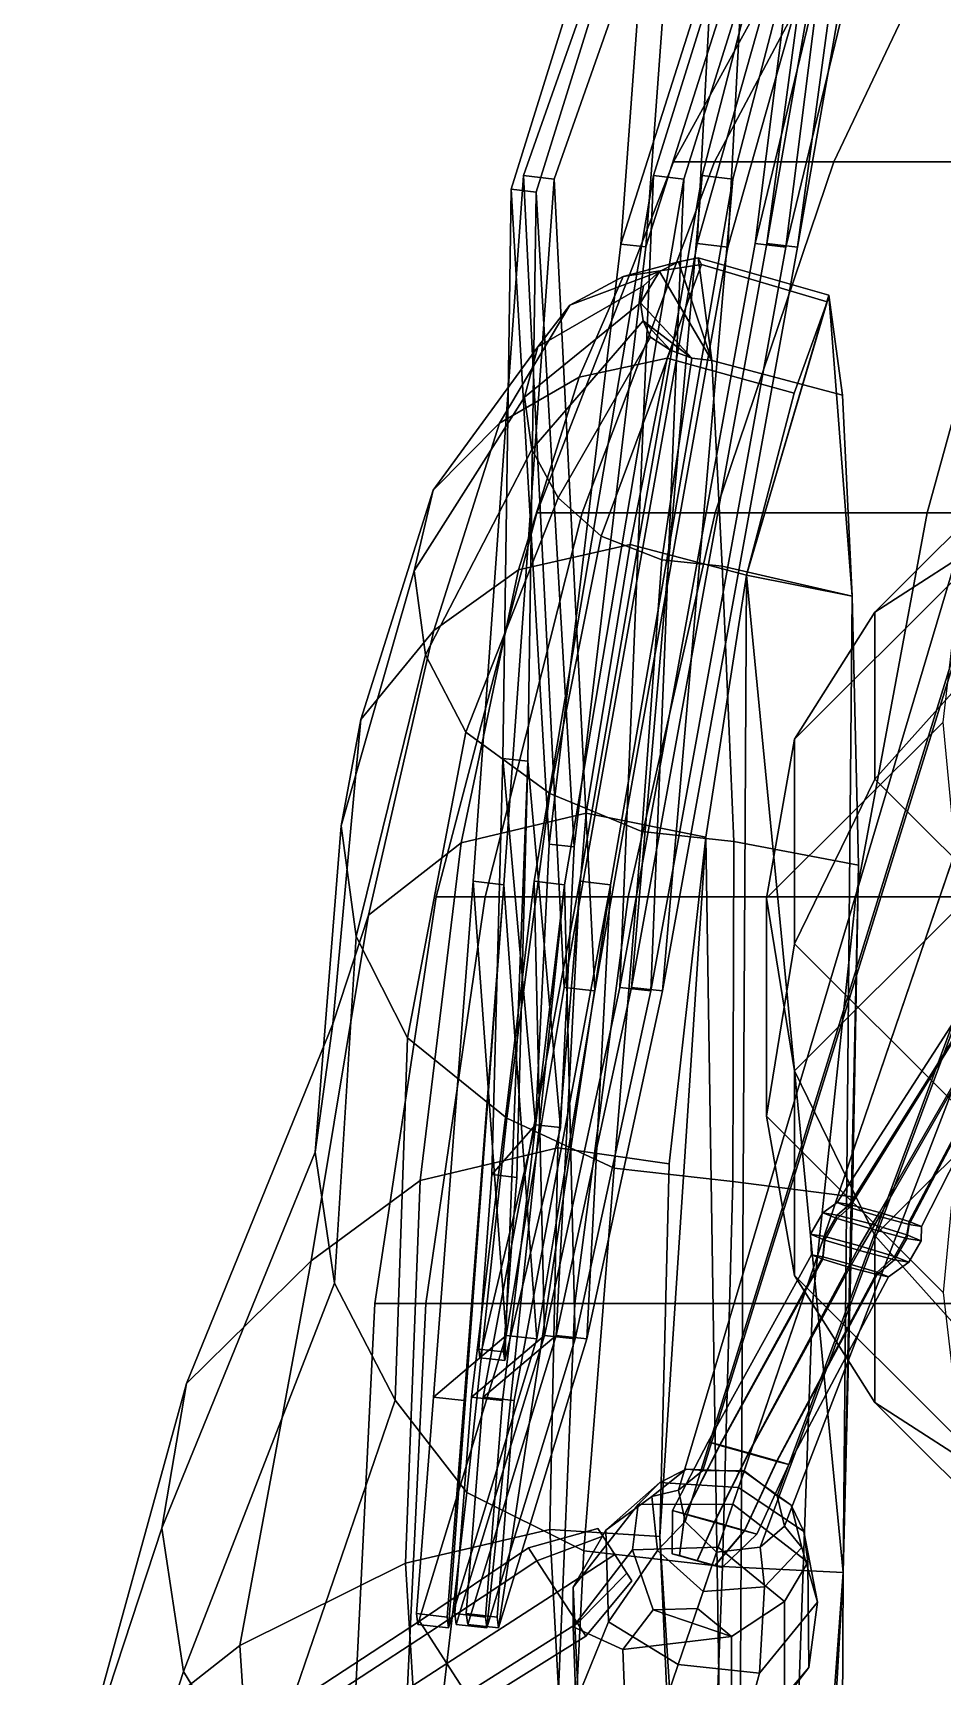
# Model space of a CAD drawing. Header units: metres. Extents: x -1.13 to 1.13, y -1.57 to 2.6.
# Drawn here: x -0.779 to -0.393, y 0.019 to 0.716 of the extents above; entities that cross this region are included whole.
import ezdxf

# ---------------------------------------------------------------- set-up
doc = ezdxf.new("R2010")
doc.units = ezdxf.units.M
for name, color, linetype in [('BODY', 6, 'CONTINUOUS'), ('BWING', 14, 'CONTINUOUS'), ('FEATHER$', 13, 'CONTINUOUS'), ('FEATHER$B', 2, 'CONTINUOUS'), ('FEATHER$C', 4, 'CONTINUOUS'), ('FEATHER$D', 5, 'CONTINUOUS'), ('RLEG', 3, 'CONTINUOUS'), ('TOPLEG', 10, 'CONTINUOUS')]:
    doc.layers.add(name, color=color, linetype=linetype)

msp = doc.modelspace()

# ---------------------------------------------------------------- linework, layer by layer
at = {"layer": 'BODY', "color": 6}
for points in [[(-0.420332, 0.792347, -0.218825), (-0.489767, 0.661492, -0.222557), (-0.507045, 0.661493, -0.080028), (-0.435161, 0.792348, -0.101984)], [(-0.435161, 0.792348, -0.101984), (-0.507045, 0.661493, -0.080028), (-0.489767, 0.661492, 0.049679), (-0.420332, 0.792347, 0.008425)], [(-0.376855, 0.792345, -0.333058), (-0.43911, 0.661489, -0.360287), (-0.489767, 0.661492, -0.222557), (-0.420332, 0.792347, -0.218825)], [(-0.420332, 0.792347, 0.008425), (-0.489767, 0.661492, 0.049679), (-0.43911, 0.661489, 0.148011), (-0.376855, 0.792345, 0.09321)], [(-0.307693, 0.792341, -0.431736), (-0.358525, 0.661485, -0.477136), (-0.43911, 0.661489, -0.360287), (-0.376855, 0.792345, -0.333058)], [(-0.376855, 0.792345, 0.09321), (-0.43911, 0.661489, 0.148011), (-0.358525, 0.661485, 0.211638), (-0.307693, 0.792341, 0.156499)], [(-0.489767, 0.661492, -0.222557), (-0.545843, 0.512592, -0.22444), (-0.565099, 0.512593, -0.063771), (-0.507045, 0.661493, -0.080028)], [(-0.507045, 0.661493, -0.080028), (-0.565099, 0.512593, -0.063771), (-0.545843, 0.512592, 0.086474), (-0.489767, 0.661492, 0.049679)], [(-0.43911, 0.661489, -0.360287), (-0.489386, 0.512589, -0.377169), (-0.545843, 0.512592, -0.22444), (-0.489767, 0.661492, -0.222557)], [(-0.489767, 0.661492, 0.049679), (-0.545843, 0.512592, 0.086474), (-0.489386, 0.512589, 0.201771), (-0.43911, 0.661489, 0.148011)], [(-0.358525, 0.661485, -0.477136), (-0.399578, 0.512584, -0.509643), (-0.489386, 0.512589, -0.377169), (-0.43911, 0.661489, -0.360287)], [(-0.43911, 0.661489, 0.148011), (-0.489386, 0.512589, 0.201771), (-0.399578, 0.512584, 0.276733), (-0.358525, 0.661485, 0.211638)], [(-0.253506, 0.661479, -0.565385), (-0.282537, 0.512578, -0.610189), (-0.399578, 0.512584, -0.509643), (-0.358525, 0.661485, -0.477136)], [(-0.358525, 0.661485, 0.211638), (-0.399578, 0.512584, 0.276733), (-0.282537, 0.512578, 0.320898), (-0.253506, 0.661479, 0.259448)], [(-0.545843, 0.512592, -0.22444), (-0.587029, 0.349711, -0.223918), (-0.607738, 0.349712, -0.048946), (-0.565099, 0.512593, -0.063771)], [(-0.565099, 0.512593, -0.063771), (-0.607738, 0.349712, -0.048946), (-0.587029, 0.349711, 0.119324), (-0.545843, 0.512592, 0.086474)], [(-0.489386, 0.512589, -0.377169), (-0.526315, 0.349708, -0.387345), (-0.587029, 0.349711, -0.223918), (-0.545843, 0.512592, -0.22444)], [(-0.545843, 0.512592, 0.086474), (-0.587029, 0.349711, 0.119324), (-0.526315, 0.349708, 0.24842), (-0.489386, 0.512589, 0.201771)], [(-0.399578, 0.512584, -0.509643), (-0.429731, 0.349703, -0.531263), (-0.526315, 0.349708, -0.387345), (-0.489386, 0.512589, -0.377169)], [(-0.489386, 0.512589, 0.201771), (-0.526315, 0.349708, 0.24842), (-0.429731, 0.349703, 0.342287), (-0.399578, 0.512584, 0.276733)], [(-0.282537, 0.512578, -0.610189), (-0.303861, 0.349696, -0.642054), (-0.429731, 0.349703, -0.531263), (-0.399578, 0.512584, -0.509643)], [(-0.399578, 0.512584, 0.276733), (-0.429731, 0.349703, 0.342287), (-0.303861, 0.349696, 0.414282), (-0.282537, 0.512578, 0.320898)], [(-0.587029, 0.349711, -0.223918), (-0.612203, 0.177289, -0.218519), (-0.6338, 0.17729, -0.031947), (-0.607738, 0.349712, -0.048946)], [(-0.607738, 0.349712, -0.048946), (-0.6338, 0.17729, -0.031947), (-0.612203, 0.177289, 0.153627), (-0.587029, 0.349711, 0.119324)], [(-0.526315, 0.349708, -0.387345), (-0.548886, 0.177286, -0.392461), (-0.612203, 0.177289, -0.218519), (-0.587029, 0.349711, -0.223918)], [(-0.587029, 0.349711, 0.119324), (-0.612203, 0.177289, 0.153627), (-0.548886, 0.177286, 0.304957), (-0.526315, 0.349708, 0.24842)], [(-0.429731, 0.349703, -0.531263), (-0.448162, 0.177281, -0.543534), (-0.548886, 0.177286, -0.392461), (-0.526315, 0.349708, -0.387345)], [(-0.526315, 0.349708, 0.24842), (-0.548886, 0.177286, 0.304957), (-0.448162, 0.177281, 0.420011), (-0.429731, 0.349703, 0.342287)], [(-0.303861, 0.349696, -0.642054), (-0.316896, 0.177274, -0.662097), (-0.448162, 0.177281, -0.543534), (-0.429731, 0.349703, -0.531263)], [(-0.429731, 0.349703, 0.342287), (-0.448162, 0.177281, 0.420011), (-0.316896, 0.177274, 0.49985), (-0.303861, 0.349696, 0.414282)], [(-0.612203, 0.177289, -0.218519), (-0.620677, 0.000033, -0.203793), (-0.642573, 0.000034, -0.005285), (-0.6338, 0.17729, -0.031947)], [(-0.6338, 0.17729, -0.031947), (-0.642573, 0.000034, -0.005285), (-0.620677, 0.000033, 0.196131), (-0.612203, 0.177289, 0.153627)], [(-0.548886, 0.177286, -0.392461), (-0.556484, 0.00003, -0.390108), (-0.620677, 0.000033, -0.203793), (-0.612203, 0.177289, -0.218519)], [(-0.612203, 0.177289, 0.153627), (-0.620677, 0.000033, 0.196131), (-0.556484, 0.00003, 0.36022), (-0.548886, 0.177286, 0.304957)], [(-0.448162, 0.177281, -0.543534), (-0.454368, 0.000024, -0.547558), (-0.556484, 0.00003, -0.390108), (-0.548886, 0.177286, -0.392461)], [(-0.548886, 0.177286, 0.304957), (-0.556484, 0.00003, 0.36022), (-0.454368, 0.000024, 0.478226), (-0.448162, 0.177281, 0.420011)], [(-0.316896, 0.177274, -0.662097), (-0.321287, 0.000017, -0.67012), (-0.454368, 0.000024, -0.547558), (-0.448162, 0.177281, -0.543534)], [(-0.448162, 0.177281, 0.420011), (-0.454368, 0.000024, 0.478226), (-0.321287, 0.000017, 0.564984), (-0.316896, 0.177274, 0.49985)]]:
    msp.add_3dface(points, dxfattribs=at)
at = {"layer": 'BWING', "color": 14}
for points in [[(-0.495286, 0.617902, -0.319695), (-0.496623, 0.620732, -0.419906), (-0.505028, 0.619018, -0.422814), (-0.528399, 0.61286, -0.331449)], [(-0.496623, 0.620732, -0.419906), (-0.490793, 0.577229, -0.502612), (-0.505028, 0.619018, -0.422814)], [(-0.490793, 0.577229, -0.502612), (-0.496623, 0.620732, -0.419906), (-0.441169, 0.604962, -0.408458), (-0.435426, 0.562503, -0.489831)], [(-0.496623, 0.620732, -0.419906), (-0.495286, 0.617902, -0.319695), (-0.441966, 0.602085, -0.313911), (-0.441169, 0.604962, -0.408458)], [(-0.551024, 0.60071, -0.356268), (-0.513012, 0.614888, -0.431299), (-0.519876, 0.60884, -0.443252), (-0.564673, 0.582915, -0.392312)], [(-0.528399, 0.61286, -0.331449), (-0.505028, 0.619018, -0.422814), (-0.513012, 0.614888, -0.431299), (-0.551024, 0.60071, -0.356268)], [(-0.509841, 0.578186, -0.197338), (-0.495286, 0.617902, -0.319695), (-0.528399, 0.61286, -0.331449), (-0.54717, 0.570111, -0.215891)], [(-0.513012, 0.614888, -0.431299), (-0.490793, 0.577229, -0.502612), (-0.499355, 0.57814, -0.501113), (-0.521073, 0.601602, -0.457967)], [(-0.519876, 0.60884, -0.443252), (-0.513012, 0.614888, -0.431299), (-0.521073, 0.601602, -0.457967)], [(-0.490793, 0.577229, -0.502612), (-0.513012, 0.614888, -0.431299), (-0.505028, 0.619018, -0.422814)], [(-0.495286, 0.617902, -0.319695), (-0.509841, 0.578186, -0.197338), (-0.455971, 0.563321, -0.196845), (-0.441966, 0.602085, -0.313911)], [(-0.54717, 0.570111, -0.215891), (-0.528399, 0.61286, -0.331449), (-0.551024, 0.60071, -0.356268), (-0.580854, 0.550647, -0.261552)], [(-0.564673, 0.582915, -0.392312), (-0.519876, 0.60884, -0.443252), (-0.521073, 0.601602, -0.457967), (-0.570325, 0.561622, -0.429769)], [(-0.580854, 0.550647, -0.261552), (-0.551024, 0.60071, -0.356268), (-0.564673, 0.582915, -0.392312), (-0.609064, 0.52214, -0.316161)], [(-0.570325, 0.561622, -0.429769), (-0.521073, 0.601602, -0.457967), (-0.520024, 0.594048, -0.470034), (-0.567248, 0.539399, -0.470259)], [(-0.521073, 0.601602, -0.457967), (-0.499355, 0.57814, -0.501113), (-0.520024, 0.594048, -0.470034)], [(-0.441966, 0.602085, -0.313911), (-0.476098, 0.486144, -0.030116), (-0.441169, 0.604962, -0.408458)], [(-0.441169, 0.604962, -0.408458), (-0.476098, 0.486144, -0.030116), (-0.431291, 0.477174, -0.554044)], [(-0.455971, 0.563321, -0.196845), (-0.476098, 0.486144, -0.030116), (-0.441966, 0.602085, -0.313911)], [(-0.435426, 0.562503, -0.489831), (-0.441169, 0.604962, -0.408458), (-0.431291, 0.477174, -0.554044)], [(-0.567248, 0.539399, -0.470259), (-0.520024, 0.594048, -0.470034), (-0.516845, 0.587088, -0.483467), (-0.55605, 0.518927, -0.509078)], [(-0.516845, 0.587088, -0.483467), (-0.520024, 0.594048, -0.470034), (-0.508367, 0.581563, -0.494287)], [(-0.508367, 0.581563, -0.494287), (-0.520024, 0.594048, -0.470034), (-0.499355, 0.57814, -0.501113)], [(-0.55605, 0.518927, -0.509078), (-0.516845, 0.587088, -0.483467), (-0.508367, 0.581563, -0.494287), (-0.537814, 0.502674, -0.541535)], [(-0.609064, 0.52214, -0.316161), (-0.564673, 0.582915, -0.392312), (-0.570325, 0.561622, -0.429769), (-0.617109, 0.48803, -0.37719)], [(-0.537814, 0.502674, -0.541535), (-0.508367, 0.581563, -0.494287), (-0.499355, 0.57814, -0.501113), (-0.512083, 0.492601, -0.558795)], [(-0.52542, 0.499113, -0.042696), (-0.509841, 0.578186, -0.197338), (-0.54717, 0.570111, -0.215891), (-0.57278, 0.488475, -0.067507)], [(-0.509841, 0.578186, -0.197338), (-0.52542, 0.499113, -0.042696), (-0.476098, 0.486144, -0.030116), (-0.455971, 0.563321, -0.196845)], [(-0.512083, 0.492601, -0.558795), (-0.499355, 0.57814, -0.501113), (-0.490793, 0.577229, -0.502612), (-0.486493, 0.489923, -0.566573)], [(-0.486493, 0.489923, -0.566573), (-0.490793, 0.577229, -0.502612), (-0.435426, 0.562503, -0.489831), (-0.431291, 0.477174, -0.554044)], [(-0.57278, 0.488475, -0.067507), (-0.54717, 0.570111, -0.215891), (-0.580854, 0.550647, -0.261552), (-0.608768, 0.462719, -0.133956)], [(-0.617109, 0.48803, -0.37719), (-0.570325, 0.561622, -0.429769), (-0.567248, 0.539399, -0.470259), (-0.612267, 0.452429, -0.440118)], [(-0.608768, 0.462719, -0.133956), (-0.580854, 0.550647, -0.261552), (-0.609064, 0.52214, -0.316161), (-0.639648, 0.424993, -0.218485)], [(-0.612267, 0.452429, -0.440118), (-0.567248, 0.539399, -0.470259), (-0.55605, 0.518927, -0.509078), (-0.595236, 0.419632, -0.50073)], [(-0.639648, 0.424993, -0.218485), (-0.609064, 0.52214, -0.316161), (-0.617109, 0.48803, -0.37719), (-0.647997, 0.37978, -0.30372)], [(-0.595236, 0.419632, -0.50073), (-0.55605, 0.518927, -0.509078), (-0.537814, 0.502674, -0.541535), (-0.559592, 0.393596, -0.553557)], [(-0.559592, 0.393596, -0.553557), (-0.537814, 0.502674, -0.541535), (-0.512083, 0.492601, -0.558795), (-0.520475, 0.37746, -0.589377)], [(-0.544136, 0.385279, 0.101483), (-0.52542, 0.499113, -0.042696), (-0.57278, 0.488475, -0.067507), (-0.597198, 0.372681, 0.07448)], [(-0.52542, 0.499113, -0.042696), (-0.544136, 0.385279, 0.101483), (-0.493406, 0.375038, 0.097818), (-0.476098, 0.486144, -0.030116)], [(-0.647997, 0.37978, -0.30372), (-0.617109, 0.48803, -0.37719), (-0.612267, 0.452429, -0.440118), (-0.641727, 0.332869, -0.385156)], [(-0.597198, 0.372681, 0.07448), (-0.57278, 0.488475, -0.067507), (-0.608768, 0.462719, -0.133956), (-0.636398, 0.341935, 0.003561)], [(-0.520475, 0.37746, -0.589377), (-0.512083, 0.492601, -0.558795), (-0.486493, 0.489923, -0.566573), (-0.481494, 0.37317, -0.603399)], [(-0.481494, 0.37317, -0.603399), (-0.486493, 0.489923, -0.566573), (-0.431291, 0.477174, -0.554044), (-0.428707, 0.363219, -0.591782)], [(-0.481131, -0.417795, 0.539483), (-0.476098, 0.486144, -0.030116), (-0.493406, 0.375038, 0.097818)], [(-0.476098, 0.486144, -0.030116), (-0.481131, -0.417795, 0.539483), (-0.470326, -0.558534, 0.502277), (-0.43518, 0.063136, -0.60206)], [(-0.431291, 0.477174, -0.554044), (-0.476098, 0.486144, -0.030116), (-0.43518, 0.063136, -0.60206)], [(-0.428707, 0.363219, -0.591782), (-0.431291, 0.477174, -0.554044), (-0.43518, 0.063136, -0.60206)], [(-0.636398, 0.341935, 0.003561), (-0.608768, 0.462719, -0.133956), (-0.639648, 0.424993, -0.218485), (-0.651607, 0.295917, -0.088741)], [(-0.641727, 0.332869, -0.385156), (-0.612267, 0.452429, -0.440118), (-0.595236, 0.419632, -0.50073), (-0.619897, 0.289924, -0.464248)], [(-0.651607, 0.295917, -0.088741), (-0.639648, 0.424993, -0.218485), (-0.647997, 0.37978, -0.30372), (-0.659069, 0.241413, -0.185177)], [(-0.619897, 0.289924, -0.464248), (-0.595236, 0.419632, -0.50073), (-0.559592, 0.393596, -0.553557), (-0.577725, 0.255796, -0.538142)], [(-0.577725, 0.255796, -0.538142), (-0.559592, 0.393596, -0.553557), (-0.520475, 0.37746, -0.589377), (-0.532205, 0.234627, -0.594062)], [(-0.556181, 0.2433, 0.215939), (-0.544136, 0.385279, 0.101483), (-0.597198, 0.372681, 0.07448), (-0.614605, 0.229361, 0.186431)], [(-0.544136, 0.385279, 0.101483), (-0.556181, 0.2433, 0.215939), (-0.508989, 0.236461, 0.209217), (-0.493406, 0.375038, 0.097818)], [(-0.659069, 0.241413, -0.185177), (-0.647997, 0.37978, -0.30372), (-0.641727, 0.332869, -0.385156), (-0.650809, 0.185917, -0.286939)], [(-0.532205, 0.234627, -0.594062), (-0.520475, 0.37746, -0.589377), (-0.481494, 0.37317, -0.603399), (-0.481997, 0.228975, -0.614414)], [(-0.614605, 0.229361, 0.186431), (-0.597198, 0.372681, 0.07448), (-0.636398, 0.341935, 0.003561), (-0.660786, 0.195351, 0.109551)], [(-0.508989, 0.236461, 0.209217), (-0.512848, 0.078467, 0.321887), (-0.493406, 0.375038, 0.097818)], [(-0.512848, 0.078467, 0.321887), (-0.481131, -0.417795, 0.539483), (-0.493406, 0.375038, 0.097818)], [(-0.481997, 0.228975, -0.614414), (-0.481494, 0.37317, -0.603399), (-0.428707, 0.363219, -0.591782), (-0.43125, 0.22248, -0.597905)], [(-0.43125, 0.22248, -0.597905), (-0.428707, 0.363219, -0.591782), (-0.43518, 0.063136, -0.60206)], [(-0.660786, 0.195351, 0.109551), (-0.636398, 0.341935, 0.003561), (-0.651607, 0.295917, -0.088741), (-0.71367, 0.143385, 0.013844)], [(-0.650809, 0.185917, -0.286939), (-0.641727, 0.332869, -0.385156), (-0.619897, 0.289924, -0.464248), (-0.625147, 0.136226, -0.40093)], [(-0.71367, 0.143385, 0.013844), (-0.651607, 0.295917, -0.088741), (-0.659069, 0.241413, -0.185177), (-0.72405, 0.081987, -0.088681)], [(-0.625147, 0.136226, -0.40093), (-0.619897, 0.289924, -0.464248), (-0.577725, 0.255796, -0.538142), (-0.594742, 0.097169, -0.513924)], [(-0.594742, 0.097169, -0.513924), (-0.577725, 0.255796, -0.538142), (-0.532205, 0.234627, -0.594062), (-0.545062, 0.072397, -0.589805)], [(-0.72405, 0.081987, -0.088681), (-0.659069, 0.241413, -0.185177), (-0.650809, 0.185917, -0.286939), (-0.714885, 0.021139, -0.205092)], [(-0.559509, 0.081425, 0.332089), (-0.556181, 0.2433, 0.215939), (-0.614605, 0.229361, 0.186431), (-0.620785, 0.067164, 0.301593)], [(-0.556181, 0.2433, 0.215939), (-0.559509, 0.081425, 0.332089), (-0.512848, 0.078467, 0.321887), (-0.508989, 0.236461, 0.209217)], [(-0.545062, 0.072397, -0.589805), (-0.532205, 0.234627, -0.594062), (-0.481997, 0.228975, -0.614414), (-0.486334, 0.065717, -0.615645)], [(-0.620785, 0.067164, 0.301593), (-0.614605, 0.229361, 0.186431), (-0.660786, 0.195351, 0.109551), (-0.691039, 0.032211, 0.221721)], [(-0.486334, 0.065717, -0.615645), (-0.481997, 0.228975, -0.614414), (-0.43125, 0.22248, -0.597905), (-0.43518, 0.063136, -0.60206)], [(-0.691039, 0.032211, 0.221721), (-0.660786, 0.195351, 0.109551), (-0.71367, 0.143385, 0.013844), (-0.758939, -0.02117, 0.1302)], [(-0.714885, 0.021139, -0.205092), (-0.650809, 0.185917, -0.286939), (-0.625147, 0.136226, -0.40093), (-0.682655, -0.031733, -0.343922)], [(-0.758939, -0.02117, 0.1302), (-0.71367, 0.143385, 0.013844), (-0.72405, 0.081987, -0.088681), (-0.778783, -0.084501, 0.020585)], [(-0.682655, -0.031733, -0.343922), (-0.625147, 0.136226, -0.40093), (-0.594742, 0.097169, -0.513924), (-0.61466, -0.073019, -0.473926)], [(-0.61466, -0.073019, -0.473926), (-0.594742, 0.097169, -0.513924), (-0.545062, 0.072397, -0.589805), (-0.553817, -0.099883, -0.557381)], [(-0.778783, -0.084501, 0.020585), (-0.72405, 0.081987, -0.088681), (-0.714885, 0.021139, -0.205092), (-0.769455, -0.14717, -0.115621)], [(-0.550251, -0.090935, 0.453911), (-0.559509, 0.081425, 0.332089), (-0.620785, 0.067164, 0.301593), (-0.610352, -0.104735, 0.424191)], [(-0.559509, 0.081425, 0.332089), (-0.550251, -0.090935, 0.453911), (-0.505377, -0.089763, 0.441383), (-0.512848, 0.078467, 0.321887)], [(-0.505377, -0.089763, 0.441383), (-0.481131, -0.417795, 0.539483), (-0.512848, 0.078467, 0.321887)], [(-0.553817, -0.099883, -0.557381), (-0.545062, 0.072397, -0.589805), (-0.486334, 0.065717, -0.615645), (-0.492957, -0.107115, -0.585793)], [(-0.610352, -0.104735, 0.424191), (-0.620785, 0.067164, 0.301593), (-0.691039, 0.032211, 0.221721), (-0.679861, -0.138175, 0.347954)], [(-0.492957, -0.107115, -0.585793), (-0.486334, 0.065717, -0.615645), (-0.43518, 0.063136, -0.60206), (-0.447545, -0.105555, -0.572924)], [(-0.43518, 0.063136, -0.60206), (-0.470326, -0.558534, 0.502277), (-0.438089, -0.570354, -0.311673)], [(-0.447545, -0.105555, -0.572924), (-0.43518, 0.063136, -0.60206), (-0.438089, -0.570354, -0.311673)], [(-0.679861, -0.138175, 0.347954), (-0.691039, 0.032211, 0.221721), (-0.758939, -0.02117, 0.1302), (-0.753731, -0.188466, 0.238911)], [(-0.769455, -0.14717, -0.115621), (-0.714885, 0.021139, -0.205092), (-0.682655, -0.031733, -0.343922), (-0.729998, -0.201524, -0.274656)]]:
    msp.add_3dface(points, dxfattribs=at)
at = {"layer": 'FEATHER$', "color": 13}
for points in [[(-0.467533, 0.626746, -0.930124), (-0.42996, 0.906452, -0.799076), (-0.384758, 1.10007, -0.958554), (-0.406786, 0.974171, -1.06627)], [(-0.41666, 0.905006, -0.797484), (-0.454504, 0.6253, -0.928533), (-0.393635, 0.972724, -1.06468), (-0.371427, 1.09862, -0.956963)], [(-0.393635, 0.972724, -1.06468), (-0.454504, 0.6253, -0.928533), (-0.467533, 0.626746, -0.930124), (-0.406786, 0.974171, -1.06627)], [(-0.52486, 0.31129, -0.747544), (-0.494936, 0.655576, -0.679593), (-0.42996, 0.906452, -0.799076), (-0.467533, 0.626746, -0.930124)], [(-0.481907, 0.65413, -0.678002), (-0.41666, 0.905006, -0.797484), (-0.42996, 0.906452, -0.799076), (-0.494936, 0.655576, -0.679593)], [(-0.454504, 0.6253, -0.928533), (-0.41666, 0.905006, -0.797484), (-0.481907, 0.65413, -0.678002), (-0.511832, 0.309843, -0.745952)], [(-0.556899, 0.163747, -0.619373), (-0.546894, 0.356321, -0.526548), (-0.494936, 0.655576, -0.679593), (-0.52486, 0.31129, -0.747544)], [(-0.533875, 0.354874, -0.524957), (-0.481907, 0.65413, -0.678002), (-0.494936, 0.655576, -0.679593), (-0.546894, 0.356321, -0.526548)], [(-0.533875, 0.354874, -0.524957), (-0.543869, 0.1623, -0.617781), (-0.511832, 0.309843, -0.745952), (-0.481907, 0.65413, -0.678002)], [(-0.454504, 0.6253, -0.928533), (-0.511832, 0.309843, -0.745952), (-0.52486, 0.31129, -0.747544), (-0.467533, 0.626746, -0.930124)], [(-0.574744, 0.136088, -0.388856), (-0.533875, 0.354874, -0.524957), (-0.546894, 0.356321, -0.526548), (-0.587773, 0.137534, -0.390448)], [(-0.556899, 0.163747, -0.619373), (-0.587773, 0.137534, -0.390448), (-0.546894, 0.356321, -0.526548)], [(-0.581312, 0.03975, -0.422654), (-0.533875, 0.354874, -0.524957), (-0.574744, 0.136088, -0.388856), (-0.581937, 0.044305, -0.413399)], [(-0.533875, 0.354874, -0.524957), (-0.581312, 0.03975, -0.422654), (-0.543869, 0.1623, -0.617781)], [(-0.511832, 0.309843, -0.745952), (-0.543869, 0.1623, -0.617781), (-0.556899, 0.163747, -0.619373), (-0.52486, 0.31129, -0.747544)], [(-0.587773, 0.137534, -0.390448), (-0.556899, 0.163747, -0.619373), (-0.59434, 0.041197, -0.424245), (-0.594965, 0.045751, -0.41499)], [(-0.543869, 0.1623, -0.617781), (-0.581312, 0.03975, -0.422654), (-0.59434, 0.041197, -0.424245), (-0.556899, 0.163747, -0.619373)], [(-0.581937, 0.044305, -0.413399), (-0.574744, 0.136088, -0.388856), (-0.587773, 0.137534, -0.390448), (-0.594965, 0.045751, -0.41499)], [(-0.581312, 0.03975, -0.422654), (-0.581937, 0.044305, -0.413399), (-0.594965, 0.045751, -0.41499), (-0.59434, 0.041197, -0.424245)]]:
    msp.add_3dface(points, dxfattribs=at)
at = {"layer": 'FEATHER$B', "color": 2}
for points in [[(-0.529399, 0.626548, -0.333106), (-0.512904, 0.85217, -0.227397), (-0.439179, 1.00835, -0.356039), (-0.440122, 0.906794, -0.442928)], [(-0.502345, 0.851003, -0.226113), (-0.518836, 0.62538, -0.331823), (-0.429632, 0.905628, -0.441644), (-0.428695, 1.00718, -0.354755)], [(-0.429632, 0.905628, -0.441644), (-0.518836, 0.62538, -0.331823), (-0.529399, 0.626548, -0.333106), (-0.440122, 0.906794, -0.442928)], [(-0.565368, 0.648635, -0.129734), (-0.502345, 0.851003, -0.226113), (-0.512904, 0.85217, -0.227397), (-0.575968, 0.649803, -0.131017)], [(-0.559818, 0.372087, -0.185829), (-0.575968, 0.649803, -0.131017), (-0.512904, 0.85217, -0.227397), (-0.529399, 0.626548, -0.333106)], [(-0.518836, 0.62538, -0.331823), (-0.502345, 0.851003, -0.226113), (-0.565368, 0.648635, -0.129734), (-0.54927, 0.37092, -0.184545)], [(-0.565597, 0.253072, -0.082441), (-0.579494, 0.40841, -0.007565), (-0.575968, 0.649803, -0.131017), (-0.559818, 0.372087, -0.185829)], [(-0.568944, 0.407244, -0.006281), (-0.565368, 0.648635, -0.129734), (-0.575968, 0.649803, -0.131017), (-0.579494, 0.40841, -0.007565)], [(-0.568944, 0.407244, -0.006281), (-0.555069, 0.251906, -0.081157), (-0.54927, 0.37092, -0.184545), (-0.565368, 0.648635, -0.129734)], [(-0.518836, 0.62538, -0.331823), (-0.54927, 0.37092, -0.184545), (-0.559818, 0.372087, -0.185829), (-0.529399, 0.626548, -0.333106)], [(-0.573574, 0.230761, 0.103503), (-0.568944, 0.407244, -0.006281), (-0.579494, 0.40841, -0.007565), (-0.584087, 0.231929, 0.102219)], [(-0.565597, 0.253072, -0.082441), (-0.584087, 0.231929, 0.102219), (-0.579494, 0.40841, -0.007565)], [(-0.578683, 0.153051, 0.076241), (-0.568944, 0.407244, -0.006281), (-0.573574, 0.230761, 0.103503), (-0.579187, 0.156726, 0.083706)], [(-0.568944, 0.407244, -0.006281), (-0.578683, 0.153051, 0.076241), (-0.555069, 0.251906, -0.081157)], [(-0.54927, 0.37092, -0.184545), (-0.555069, 0.251906, -0.081157), (-0.565597, 0.253072, -0.082441), (-0.559818, 0.372087, -0.185829)], [(-0.584087, 0.231929, 0.102219), (-0.565597, 0.253072, -0.082441), (-0.589192, 0.154218, 0.074957), (-0.589696, 0.157892, 0.082422)], [(-0.555069, 0.251906, -0.081157), (-0.578683, 0.153051, 0.076241), (-0.589192, 0.154218, 0.074957), (-0.565597, 0.253072, -0.082441)], [(-0.579187, 0.156726, 0.083706), (-0.573574, 0.230761, 0.103503), (-0.584087, 0.231929, 0.102219), (-0.589696, 0.157892, 0.082422)], [(-0.578683, 0.153051, 0.076241), (-0.579187, 0.156726, 0.083706), (-0.589696, 0.157892, 0.082422), (-0.589192, 0.154218, 0.074957)]]:
    msp.add_3dface(points, dxfattribs=at)
at = {"layer": 'FEATHER$C', "color": 4}
for points in [[(-0.497008, 0.626745, -0.518766), (-0.482347, 0.906451, -0.387717), (-0.394697, 1.10007, -0.547196), (-0.39878, 0.97417, -0.654913)], [(-0.469304, 0.905005, -0.386126), (-0.484005, 0.625299, -0.517175), (-0.385684, 0.972723, -0.653321), (-0.381596, 1.09862, -0.545604)], [(-0.385684, 0.972723, -0.653321), (-0.484005, 0.625299, -0.517175), (-0.497008, 0.626745, -0.518766), (-0.39878, 0.97417, -0.654913)], [(-0.557706, 0.654129, -0.266643), (-0.469304, 0.905005, -0.386126), (-0.482347, 0.906451, -0.387717), (-0.57065, 0.655575, -0.268235)], [(-0.553415, 0.311289, -0.336185), (-0.57065, 0.655575, -0.268235), (-0.482347, 0.906451, -0.387717), (-0.497008, 0.626745, -0.518766)], [(-0.484005, 0.625299, -0.517175), (-0.469304, 0.905005, -0.386126), (-0.557706, 0.654129, -0.266643), (-0.54041, 0.309842, -0.334593)], [(-0.578066, 0.163746, -0.208014), (-0.592037, 0.35632, -0.11519), (-0.57065, 0.655575, -0.268235), (-0.553415, 0.311289, -0.336185)], [(-0.579056, 0.354873, -0.113599), (-0.557706, 0.654129, -0.266643), (-0.57065, 0.655575, -0.268235), (-0.592037, 0.35632, -0.11519)], [(-0.579056, 0.354873, -0.113599), (-0.565038, 0.162299, -0.206423), (-0.54041, 0.309842, -0.334593), (-0.557706, 0.654129, -0.266643)], [(-0.484005, 0.625299, -0.517175), (-0.54041, 0.309842, -0.334593), (-0.553415, 0.311289, -0.336185), (-0.497008, 0.626745, -0.518766)], [(-0.595894, 0.136087, 0.022502), (-0.579056, 0.354873, -0.113599), (-0.592037, 0.35632, -0.11519), (-0.608923, 0.137533, 0.02091)], [(-0.578066, 0.163746, -0.208014), (-0.608923, 0.137533, 0.02091), (-0.592037, 0.35632, -0.11519)], [(-0.602462, 0.039749, -0.011295), (-0.579056, 0.354873, -0.113599), (-0.595894, 0.136087, 0.022502), (-0.603086, 0.044304, -0.00204)], [(-0.579056, 0.354873, -0.113599), (-0.602462, 0.039749, -0.011295), (-0.565038, 0.162299, -0.206423)], [(-0.54041, 0.309842, -0.334593), (-0.565038, 0.162299, -0.206423), (-0.578066, 0.163746, -0.208014), (-0.553415, 0.311289, -0.336185)], [(-0.608923, 0.137533, 0.02091), (-0.578066, 0.163746, -0.208014), (-0.61549, 0.041195, -0.012887), (-0.616115, 0.04575, -0.003632)], [(-0.565038, 0.162299, -0.206423), (-0.602462, 0.039749, -0.011295), (-0.61549, 0.041195, -0.012887), (-0.578066, 0.163746, -0.208014)], [(-0.603086, 0.044304, -0.00204), (-0.595894, 0.136087, 0.022502), (-0.608923, 0.137533, 0.02091), (-0.616115, 0.04575, -0.003632)], [(-0.602462, 0.039749, -0.011295), (-0.603086, 0.044304, -0.00204), (-0.616115, 0.04575, -0.003632), (-0.61549, 0.041195, -0.012887)]]:
    msp.add_3dface(points, dxfattribs=at)
at = {"layer": 'FEATHER$D', "color": 5}
for points in [[(-0.47247, 0.626746, -0.723152), (-0.437226, 0.906452, -0.592104), (-0.365401, 1.10007, -0.751582), (-0.388538, 0.974171, -0.859299)], [(-0.424087, 0.905006, -0.590512), (-0.459441, 0.6253, -0.721561), (-0.375373, 0.972724, -0.857707), (-0.35215, 1.09862, -0.749991)], [(-0.375373, 0.972724, -0.857707), (-0.459441, 0.6253, -0.721561), (-0.47247, 0.626746, -0.723152), (-0.388538, 0.974171, -0.859299)], [(-0.529797, 0.31129, -0.540571), (-0.515652, 0.655576, -0.472621), (-0.437226, 0.906452, -0.592104), (-0.47247, 0.626746, -0.723152)], [(-0.502718, 0.654129, -0.471029), (-0.424087, 0.905006, -0.590512), (-0.437226, 0.906452, -0.592104), (-0.515652, 0.655576, -0.472621)], [(-0.459441, 0.6253, -0.721561), (-0.424087, 0.905006, -0.590512), (-0.502718, 0.654129, -0.471029), (-0.516768, 0.309843, -0.53898)], [(-0.561836, 0.163746, -0.412401), (-0.566227, 0.356321, -0.319576), (-0.515652, 0.655576, -0.472621), (-0.529797, 0.31129, -0.540571)], [(-0.553288, 0.354874, -0.317985), (-0.502718, 0.654129, -0.471029), (-0.515652, 0.655576, -0.472621), (-0.566227, 0.356321, -0.319576)], [(-0.553288, 0.354874, -0.317985), (-0.548807, 0.1623, -0.410809), (-0.516768, 0.309843, -0.53898), (-0.502718, 0.654129, -0.471029)], [(-0.459441, 0.6253, -0.721561), (-0.516768, 0.309843, -0.53898), (-0.529797, 0.31129, -0.540571), (-0.47247, 0.626746, -0.723152)], [(-0.579681, 0.136088, -0.181884), (-0.553288, 0.354874, -0.317985), (-0.566227, 0.356321, -0.319576), (-0.59271, 0.137534, -0.183476)], [(-0.561836, 0.163746, -0.412401), (-0.59271, 0.137534, -0.183476), (-0.566227, 0.356321, -0.319576)], [(-0.586249, 0.03975, -0.215681), (-0.553288, 0.354874, -0.317985), (-0.579681, 0.136088, -0.181884), (-0.586873, 0.044305, -0.206426)], [(-0.553288, 0.354874, -0.317985), (-0.586249, 0.03975, -0.215681), (-0.548807, 0.1623, -0.410809)], [(-0.516768, 0.309843, -0.53898), (-0.548807, 0.1623, -0.410809), (-0.561836, 0.163746, -0.412401), (-0.529797, 0.31129, -0.540571)], [(-0.59271, 0.137534, -0.183476), (-0.561836, 0.163746, -0.412401), (-0.599277, 0.041196, -0.217273), (-0.599902, 0.045751, -0.208018)], [(-0.548807, 0.1623, -0.410809), (-0.586249, 0.03975, -0.215681), (-0.599277, 0.041196, -0.217273), (-0.561836, 0.163746, -0.412401)], [(-0.586873, 0.044305, -0.206426), (-0.579681, 0.136088, -0.181884), (-0.59271, 0.137534, -0.183476), (-0.599902, 0.045751, -0.208018)], [(-0.586249, 0.03975, -0.215681), (-0.586873, 0.044305, -0.206426), (-0.599902, 0.045751, -0.208018), (-0.599277, 0.041196, -0.217273)]]:
    msp.add_3dface(points, dxfattribs=at)
at = {"layer": 'RLEG', "color": 3}
for points in [[(-0.504926, 0.098057, -1.7033), (-0.345463, 0.633903, -1.11976), (-0.326877, 0.646917, -1.14615), (-0.494691, 0.106411, -1.71523)], [(-0.494691, 0.106411, -1.71523), (-0.326877, 0.646917, -1.14615), (-0.29396, 0.643727, -1.15711), (-0.477083, 0.10634, -1.71808)], [(-0.477083, 0.10634, -1.71808), (-0.29396, 0.643727, -1.15711), (-0.265945, 0.626153, -1.14615), (-0.463097, 0.095645, -1.71523)], [(-0.502193, 0.084823, -1.69106), (-0.338764, 0.612211, -1.09329), (-0.345463, 0.633903, -1.11976), (-0.504926, 0.098057, -1.7033)], [(-0.463097, 0.095645, -1.71523), (-0.265945, 0.626153, -1.14615), (-0.259172, 0.604498, -1.11976), (-0.460092, 0.082779, -1.7033)], [(-0.488829, 0.071871, -1.68818), (-0.3107, 0.594602, -1.08231), (-0.338764, 0.612211, -1.09329), (-0.502193, 0.084823, -1.69106)], [(-0.460092, 0.082779, -1.7033), (-0.259172, 0.604498, -1.11976), (-0.277723, 0.59141, -1.09329), (-0.470337, 0.073968, -1.69106)], [(-0.470337, 0.073968, -1.69106), (-0.277723, 0.59141, -1.09329), (-0.3107, 0.594602, -1.08231), (-0.488829, 0.071871, -1.68818)], [(-0.432433, 0.217974, -1.69297), (-0.437672, 0.220109, -1.67969), (-0.379884, 0.309703, -1.70448), (-0.376188, 0.308305, -1.71377)], [(-0.437672, 0.220109, -1.67969), (-0.432433, 0.219256, -1.66641), (-0.376202, 0.309035, -1.69519), (-0.379884, 0.309703, -1.70448)], [(-0.432433, 0.219256, -1.66641), (-0.419784, 0.215917, -1.6609), (-0.367307, 0.306697, -1.69135), (-0.376202, 0.309035, -1.69519)], [(-0.419784, 0.214105, -1.69848), (-0.432433, 0.217974, -1.69297), (-0.376188, 0.308305, -1.71377), (-0.367264, 0.30566, -1.71761)], [(-0.419784, 0.215917, -1.6609), (-0.407136, 0.21205, -1.66641), (-0.35839, 0.304056, -1.69519), (-0.367307, 0.306697, -1.69135)], [(-0.407136, 0.210769, -1.69297), (-0.419784, 0.214105, -1.69848), (-0.367264, 0.30566, -1.71761), (-0.358414, 0.303338, -1.71377)], [(-0.407136, 0.21205, -1.66641), (-0.401896, 0.20992, -1.67969), (-0.354671, 0.302656, -1.70448), (-0.35839, 0.304056, -1.69519)], [(-0.401896, 0.20992, -1.67969), (-0.407136, 0.210769, -1.69297), (-0.358414, 0.303338, -1.71377), (-0.354671, 0.302656, -1.70448)], [(-0.43764, 0.213244, -1.69256), (-0.443744, 0.215745, -1.67709), (-0.437672, 0.220109, -1.67969), (-0.432433, 0.217974, -1.69297)], [(-0.443744, 0.215745, -1.67709), (-0.43764, 0.214763, -1.66162), (-0.432433, 0.219256, -1.66641), (-0.437672, 0.220109, -1.67969)], [(-0.43764, 0.214763, -1.66162), (-0.422907, 0.210877, -1.65521), (-0.419784, 0.215917, -1.6609), (-0.432433, 0.219256, -1.66641)], [(-0.422907, 0.208729, -1.69897), (-0.43764, 0.213244, -1.69256), (-0.432433, 0.217974, -1.69297), (-0.419784, 0.214105, -1.69848)], [(-0.442895, 0.20419, -1.69256), (-0.448998, 0.206652, -1.67709), (-0.443744, 0.215745, -1.67709), (-0.43764, 0.213244, -1.69256)], [(-0.448998, 0.206652, -1.67709), (-0.442895, 0.20563, -1.66162), (-0.43764, 0.214763, -1.66162), (-0.443744, 0.215745, -1.67709)], [(-0.442895, 0.20563, -1.66162), (-0.428164, 0.201727, -1.65521), (-0.422907, 0.210877, -1.65521), (-0.43764, 0.214763, -1.66162)], [(-0.428164, 0.199691, -1.69897), (-0.442895, 0.20419, -1.69256), (-0.43764, 0.213244, -1.69256), (-0.422907, 0.208729, -1.69897)], [(-0.428164, 0.201727, -1.65521), (-0.413431, 0.197233, -1.66162), (-0.408175, 0.206368, -1.66162), (-0.422907, 0.210877, -1.65521)], [(-0.422907, 0.210877, -1.65521), (-0.408175, 0.206368, -1.66162), (-0.407136, 0.21205, -1.66641), (-0.419784, 0.215917, -1.6609)], [(-0.408175, 0.20485, -1.69256), (-0.422907, 0.208729, -1.69897), (-0.419784, 0.214105, -1.69848), (-0.407136, 0.210769, -1.69297)], [(-0.408175, 0.206368, -1.66162), (-0.402073, 0.203873, -1.67709), (-0.401896, 0.20992, -1.67969), (-0.407136, 0.21205, -1.66641)], [(-0.402073, 0.203873, -1.67709), (-0.408175, 0.20485, -1.69256), (-0.407136, 0.210769, -1.69297), (-0.401896, 0.20992, -1.67969)], [(-0.443837, 0.196093, -1.69361), (-0.448625, 0.197957, -1.68148), (-0.448998, 0.206652, -1.67709), (-0.442895, 0.20419, -1.69256)], [(-0.448625, 0.197957, -1.68148), (-0.443837, 0.197089, -1.66934), (-0.442895, 0.20563, -1.66162), (-0.448998, 0.206652, -1.67709)], [(-0.443837, 0.197089, -1.66934), (-0.432278, 0.194001, -1.66431), (-0.428164, 0.201727, -1.65521), (-0.442895, 0.20563, -1.66162)], [(-0.432278, 0.192591, -1.69864), (-0.443837, 0.196093, -1.69361), (-0.442895, 0.20419, -1.69256), (-0.428164, 0.199691, -1.69897)], [(-0.413431, 0.195793, -1.69256), (-0.428164, 0.199691, -1.69897), (-0.422907, 0.208729, -1.69897), (-0.408175, 0.20485, -1.69256)], [(-0.413431, 0.197233, -1.66162), (-0.407329, 0.194776, -1.67709), (-0.402073, 0.203873, -1.67709), (-0.408175, 0.206368, -1.66162)], [(-0.407329, 0.194776, -1.67709), (-0.413431, 0.195793, -1.69256), (-0.408175, 0.20485, -1.69256), (-0.402073, 0.203873, -1.67709)], [(-0.443837, 0.196093, -1.69361), (-0.487456, 0.117057, -1.72239), (-0.492469, 0.118594, -1.70968), (-0.448625, 0.197957, -1.68148)], [(-0.448625, 0.197957, -1.68148), (-0.492469, 0.118594, -1.70968), (-0.487456, 0.117302, -1.69697), (-0.443837, 0.197089, -1.66934)], [(-0.443837, 0.197089, -1.66934), (-0.487456, 0.117302, -1.69697), (-0.475351, 0.113938, -1.6917), (-0.432278, 0.194001, -1.66431)], [(-0.432278, 0.192591, -1.69864), (-0.475351, 0.11359, -1.72766), (-0.487456, 0.117057, -1.72239), (-0.443837, 0.196093, -1.69361)], [(-0.432278, 0.194001, -1.66431), (-0.420719, 0.190501, -1.66934), (-0.413431, 0.197233, -1.66162), (-0.428164, 0.201727, -1.65521)], [(-0.420719, 0.189504, -1.69361), (-0.432278, 0.192591, -1.69864), (-0.428164, 0.199691, -1.69897), (-0.413431, 0.195793, -1.69256)], [(-0.420719, 0.190501, -1.66934), (-0.415932, 0.18864, -1.68148), (-0.407329, 0.194776, -1.67709), (-0.413431, 0.197233, -1.66162)], [(-0.415932, 0.18864, -1.68148), (-0.420719, 0.189504, -1.69361), (-0.413431, 0.195793, -1.69256), (-0.407329, 0.194776, -1.67709)], [(-0.432278, 0.194001, -1.66431), (-0.475351, 0.113938, -1.6917), (-0.463246, 0.110472, -1.69697), (-0.420719, 0.190501, -1.66934)], [(-0.420719, 0.189504, -1.69361), (-0.463246, 0.110225, -1.72239), (-0.475351, 0.11359, -1.72766), (-0.432278, 0.192591, -1.69864)], [(-0.420719, 0.190501, -1.66934), (-0.463246, 0.110472, -1.69697), (-0.458233, 0.108934, -1.70968), (-0.415932, 0.18864, -1.68148)], [(-0.415932, 0.18864, -1.68148), (-0.458233, 0.108934, -1.70968), (-0.463246, 0.110225, -1.72239), (-0.420719, 0.189504, -1.69361)], [(-0.487456, 0.117302, -1.69697), (-0.492469, 0.118594, -1.70968), (-0.507538, 0.08949, -1.70968), (-0.502298, 0.088113, -1.6964)], [(-0.492469, 0.118594, -1.70968), (-0.487456, 0.117057, -1.72239), (-0.502298, 0.087933, -1.72296), (-0.507538, 0.08949, -1.70968)], [(-0.475351, 0.113938, -1.6917), (-0.487456, 0.117302, -1.69697), (-0.502298, 0.088113, -1.6964), (-0.48965, 0.084612, -1.6909)], [(-0.487456, 0.117057, -1.72239), (-0.475351, 0.11359, -1.72766), (-0.48965, 0.084355, -1.72847), (-0.502298, 0.087933, -1.72296)], [(-0.463246, 0.110472, -1.69697), (-0.475351, 0.113938, -1.6917), (-0.48965, 0.084612, -1.6909), (-0.477, 0.081034, -1.6964)], [(-0.475351, 0.11359, -1.72766), (-0.463246, 0.110225, -1.72239), (-0.477, 0.080851, -1.72296), (-0.48965, 0.084355, -1.72847)], [(-0.51625, 0.095414, -1.70668), (-0.501754, 0.106939, -1.72155), (-0.512843, 0.101338, -1.72472), (-0.535754, 0.081142, -1.70836)], [(-0.504926, 0.098057, -1.7033), (-0.494691, 0.106411, -1.71523), (-0.501754, 0.106939, -1.72155), (-0.51625, 0.095414, -1.70668)], [(-0.501754, 0.106939, -1.72155), (-0.477206, 0.10598, -1.72474), (-0.479485, 0.099291, -1.73061), (-0.512843, 0.101338, -1.72472)], [(-0.494691, 0.106411, -1.71523), (-0.477083, 0.10634, -1.71808), (-0.477206, 0.10598, -1.72474), (-0.501754, 0.106939, -1.72155)], [(-0.477206, 0.10598, -1.72474), (-0.45718, 0.09175, -1.72155), (-0.451818, 0.080543, -1.72472), (-0.479485, 0.099291, -1.73061)], [(-0.477083, 0.10634, -1.71808), (-0.463097, 0.095645, -1.71523), (-0.45718, 0.09175, -1.72155), (-0.477206, 0.10598, -1.72474)], [(-0.458233, 0.108934, -1.70968), (-0.463246, 0.110472, -1.69697), (-0.477, 0.081034, -1.6964), (-0.471761, 0.079476, -1.70968)], [(-0.463246, 0.110225, -1.72239), (-0.458233, 0.108934, -1.70968), (-0.471761, 0.079476, -1.70968), (-0.477, 0.080851, -1.72296)], [(-0.535754, 0.081142, -1.70836), (-0.512843, 0.101338, -1.72472), (-0.522073, 0.092059, -1.72689), (-0.549681, 0.057012, -1.70647)], [(-0.512843, 0.101338, -1.72472), (-0.479485, 0.099291, -1.73061), (-0.481926, 0.092128, -1.73548), (-0.522073, 0.092059, -1.72689)], [(-0.502193, 0.084823, -1.69106), (-0.504926, 0.098057, -1.7033), (-0.51625, 0.095414, -1.70668), (-0.513936, 0.072525, -1.6916)], [(-0.479485, 0.099291, -1.73061), (-0.451818, 0.080543, -1.72472), (-0.450176, 0.067559, -1.72689), (-0.481926, 0.092128, -1.73548)], [(-0.549681, 0.057012, -1.70647), (-0.522073, 0.092059, -1.72689), (-0.524497, 0.072825, -1.72987), (-0.549709, 0.040086, -1.71515)], [(-0.513936, 0.072525, -1.6916), (-0.51625, 0.095414, -1.70668), (-0.535754, 0.081142, -1.70836), (-0.534603, 0.042268, -1.69262)], [(-0.522073, 0.092059, -1.72689), (-0.481926, 0.092128, -1.73548), (-0.488135, 0.073909, -1.73467), (-0.524497, 0.072825, -1.72987)], [(-0.481926, 0.092128, -1.73548), (-0.450176, 0.067559, -1.72689), (-0.460001, 0.050847, -1.72987), (-0.488135, 0.073909, -1.73467)], [(-0.463097, 0.095645, -1.71523), (-0.460092, 0.082779, -1.7033), (-0.452739, 0.073771, -1.70668), (-0.45718, 0.09175, -1.72155)], [(-0.45718, 0.09175, -1.72155), (-0.452739, 0.073771, -1.70668), (-0.446007, 0.050559, -1.70836), (-0.451818, 0.080543, -1.72472)], [(-0.488829, 0.071871, -1.68818), (-0.502193, 0.084823, -1.69106), (-0.513936, 0.072525, -1.6916), (-0.494538, 0.05512, -1.68751)], [(-0.502298, 0.088113, -1.6964), (-0.507538, 0.08949, -1.70968), (-0.50772, 0.071161, -1.70968), (-0.504616, 0.07034, -1.70181)], [(-0.507538, 0.08949, -1.70968), (-0.502298, 0.087933, -1.72296), (-0.504616, 0.070252, -1.71755), (-0.50772, 0.071161, -1.70968)], [(-0.48965, 0.084612, -1.6909), (-0.502298, 0.088113, -1.6964), (-0.504616, 0.07034, -1.70181), (-0.497121, 0.068268, -1.69855)], [(-0.502298, 0.087933, -1.72296), (-0.48965, 0.084355, -1.72847), (-0.497121, 0.068144, -1.72081), (-0.504616, 0.070252, -1.71755)], [(-0.477, 0.081034, -1.6964), (-0.48965, 0.084612, -1.6909), (-0.497121, 0.068268, -1.69855), (-0.489626, 0.06616, -1.70181)], [(-0.48965, 0.084355, -1.72847), (-0.477, 0.080851, -1.72296), (-0.489626, 0.066073, -1.71755), (-0.497121, 0.068144, -1.72081)], [(-0.565018, 0.068184, -1.71734), (-0.568578, 0.07368, -1.70153), (-0.539174, 0.081872, -1.70153), (-0.537064, 0.078615, -1.7109)], [(-0.568578, 0.07368, -1.70153), (-0.565018, 0.068184, -1.68572), (-0.537064, 0.078615, -1.69217), (-0.539174, 0.081872, -1.70153)], [(-0.556423, 0.054914, -1.72389), (-0.565018, 0.068184, -1.71734), (-0.537064, 0.078615, -1.7109), (-0.531971, 0.070753, -1.71478)], [(-0.565018, 0.068184, -1.68572), (-0.556423, 0.054914, -1.67918), (-0.531971, 0.070753, -1.68828), (-0.537064, 0.078615, -1.69217)], [(-0.534603, 0.042268, -1.69262), (-0.535754, 0.081142, -1.70836), (-0.549681, 0.057012, -1.70647), (-0.547582, 0.010541, -1.68806)], [(-0.537064, 0.078615, -1.69217), (-0.531971, 0.070753, -1.68828), (-0.539174, 0.081872, -1.70153)], [(-0.531971, 0.070753, -1.68828), (-0.537064, 0.078615, -1.7109), (-0.539174, 0.081872, -1.70153)], [(-0.526879, 0.06289, -1.69217), (-0.531971, 0.070753, -1.71478), (-0.537064, 0.078615, -1.7109), (-0.531971, 0.070753, -1.68828)], [(-0.471761, 0.079476, -1.70968), (-0.477, 0.081034, -1.6964), (-0.489626, 0.06616, -1.70181), (-0.486521, 0.065251, -1.70968)], [(-0.477, 0.080851, -1.72296), (-0.471761, 0.079476, -1.70968), (-0.486521, 0.065251, -1.70968), (-0.489626, 0.066073, -1.71755)], [(-0.460092, 0.082779, -1.7033), (-0.470337, 0.073968, -1.69106), (-0.468547, 0.057058, -1.6916), (-0.452739, 0.073771, -1.70668)], [(-0.451818, 0.080543, -1.72472), (-0.446007, 0.050559, -1.70836), (-0.449713, 0.022946, -1.70647), (-0.450176, 0.067559, -1.72689)], [(-0.61144, 0.037304, -1.71666), (-0.614847, 0.042563, -1.70153), (-0.568578, 0.07368, -1.70153), (-0.565018, 0.068184, -1.71734)], [(-0.614847, 0.042563, -1.70153), (-0.61144, 0.037304, -1.6864), (-0.565018, 0.068184, -1.68572), (-0.568578, 0.07368, -1.70153)], [(-0.547828, 0.041645, -1.71734), (-0.556423, 0.054914, -1.72389), (-0.531971, 0.070753, -1.71478), (-0.526879, 0.06289, -1.7109)], [(-0.556423, 0.054914, -1.67918), (-0.547828, 0.041646, -1.68572), (-0.526879, 0.06289, -1.69217), (-0.531971, 0.070753, -1.68828)], [(-0.549709, 0.040086, -1.71515), (-0.524497, 0.072825, -1.72987), (-0.515687, 0.047351, -1.72872), (-0.528647, 0.030522, -1.72116)], [(-0.494538, 0.05512, -1.68751), (-0.513936, 0.072525, -1.6916), (-0.534603, 0.042268, -1.69262), (-0.505098, 0.02413, -1.68416)], [(-0.531971, 0.070753, -1.71478), (-0.526879, 0.06289, -1.69217), (-0.526879, 0.06289, -1.7109)], [(-0.524497, 0.072825, -1.72987), (-0.488135, 0.073909, -1.73467), (-0.496995, 0.047909, -1.73119), (-0.515687, 0.047351, -1.72872)], [(-0.50772, 0.071161, -1.70968), (-0.504616, 0.070252, -1.71755), (-0.504616, 0.07034, -1.70181)], [(-0.504616, 0.07034, -1.70181), (-0.497121, 0.068144, -1.72081), (-0.489626, 0.066073, -1.71755), (-0.497121, 0.068268, -1.69855)], [(-0.497121, 0.068144, -1.72081), (-0.504616, 0.07034, -1.70181), (-0.504616, 0.070252, -1.71755)], [(-0.488135, 0.073909, -1.73467), (-0.460001, 0.050847, -1.72987), (-0.482532, 0.036054, -1.72872), (-0.496995, 0.047909, -1.73119)], [(-0.470337, 0.073968, -1.69106), (-0.488829, 0.071871, -1.68818), (-0.494538, 0.05512, -1.68751), (-0.468547, 0.057058, -1.6916)], [(-0.452739, 0.073771, -1.70668), (-0.468547, 0.057058, -1.6916), (-0.470657, 0.020477, -1.69262), (-0.446007, 0.050559, -1.70836)], [(-0.603215, 0.024606, -1.72293), (-0.61144, 0.037304, -1.71666), (-0.565018, 0.068184, -1.71734), (-0.556423, 0.054914, -1.72389)], [(-0.61144, 0.037304, -1.6864), (-0.603215, 0.024606, -1.68014), (-0.556423, 0.054914, -1.67918), (-0.565018, 0.068184, -1.68572)], [(-0.547828, 0.041646, -1.68572), (-0.544268, 0.036149, -1.70153), (-0.524769, 0.059634, -1.70153), (-0.526879, 0.06289, -1.69217)], [(-0.544268, 0.036149, -1.70153), (-0.547828, 0.041645, -1.71734), (-0.526879, 0.06289, -1.7109), (-0.524769, 0.059634, -1.70153)], [(-0.524769, 0.059634, -1.70153), (-0.526879, 0.06289, -1.7109), (-0.526879, 0.06289, -1.69217)], [(-0.489626, 0.06616, -1.70181), (-0.497121, 0.068268, -1.69855), (-0.486521, 0.065251, -1.70968)], [(-0.497121, 0.068268, -1.69855), (-0.489626, 0.066073, -1.71755), (-0.486521, 0.065251, -1.70968)], [(-0.450176, 0.067559, -1.72689), (-0.449713, 0.022946, -1.70647), (-0.460027, 0.009525, -1.71515), (-0.460001, 0.050847, -1.72987)], [(-0.547582, 0.010541, -1.68806), (-0.549681, 0.057012, -1.70647), (-0.549709, 0.040086, -1.71515), (-0.548049, -0.002242, -1.70028)], [(-0.468547, 0.057058, -1.6916), (-0.494538, 0.05512, -1.68751), (-0.505098, 0.02413, -1.68416), (-0.470657, 0.020477, -1.69262)], [(-0.59499, 0.011907, -1.71666), (-0.603215, 0.024606, -1.72293), (-0.556423, 0.054914, -1.72389), (-0.547828, 0.041645, -1.71734)], [(-0.603215, 0.024606, -1.68014), (-0.59499, 0.011907, -1.6864), (-0.547828, 0.041646, -1.68572), (-0.556423, 0.054914, -1.67918)], [(-0.460001, 0.050847, -1.72987), (-0.460027, 0.009525, -1.71515), (-0.482546, 0.014812, -1.72116), (-0.482532, 0.036054, -1.72872)], [(-0.446007, 0.050559, -1.70836), (-0.470657, 0.020477, -1.69262), (-0.479751, -0.012573, -1.68806), (-0.449713, 0.022946, -1.70647)], [(-0.752025, -0.05457, -1.65351), (-0.61144, 0.037304, -1.6864), (-0.614847, 0.042563, -1.70153), (-0.755278, -0.049549, -1.66796)], [(-0.755278, -0.049549, -1.66796), (-0.614847, 0.042563, -1.70153), (-0.61144, 0.037304, -1.71666), (-0.752025, -0.05457, -1.68241)], [(-0.505098, 0.02413, -1.68416), (-0.534603, 0.042268, -1.69262), (-0.547582, 0.010541, -1.68806), (-0.517401, -0.011975, -1.67955)], [(-0.482532, 0.036054, -1.72872), (-0.528647, 0.030522, -1.72116), (-0.515687, 0.047351, -1.72872)], [(-0.496995, 0.047909, -1.73119), (-0.482532, 0.036054, -1.72872), (-0.515687, 0.047351, -1.72872)], [(-0.744171, -0.066696, -1.64753), (-0.603215, 0.024606, -1.68014), (-0.61144, 0.037304, -1.6864), (-0.752025, -0.05457, -1.65351)], [(-0.752025, -0.05457, -1.68241), (-0.61144, 0.037304, -1.71666), (-0.603215, 0.024606, -1.72293), (-0.744171, -0.066696, -1.68839)], [(-0.59499, 0.011907, -1.6864), (-0.591583, 0.006648, -1.70153), (-0.544268, 0.036149, -1.70153), (-0.547828, 0.041646, -1.68572)], [(-0.591583, 0.006648, -1.70153), (-0.59499, 0.011907, -1.71666), (-0.547828, 0.041645, -1.71734), (-0.544268, 0.036149, -1.70153)], [(-0.548049, -0.002242, -1.70028), (-0.549709, 0.040086, -1.71515), (-0.528647, 0.030522, -1.72116), (-0.527794, 0.008763, -1.71352)], [(-0.482546, 0.014812, -1.72116), (-0.527794, 0.008763, -1.71352), (-0.528647, 0.030522, -1.72116), (-0.482532, 0.036054, -1.72872)], [(-0.744171, -0.066696, -1.68839), (-0.603215, 0.024606, -1.72293), (-0.59499, 0.011907, -1.71666), (-0.736316, -0.078822, -1.68241)], [(-0.736316, -0.078822, -1.65351), (-0.59499, 0.011907, -1.6864), (-0.603215, 0.024606, -1.68014), (-0.744171, -0.066696, -1.64753)], [(-0.470657, 0.020477, -1.69262), (-0.505098, 0.02413, -1.68416), (-0.517401, -0.011975, -1.67955), (-0.479751, -0.012573, -1.68806)], [(-0.449713, 0.022946, -1.70647), (-0.479751, -0.012573, -1.68806), (-0.487187, -0.022981, -1.70028), (-0.460027, 0.009525, -1.71515)]]:
    msp.add_3dface(points, dxfattribs=at)
at = {"layer": 'TOPLEG', "color": 10}
for points in [[(-0.369578, 0.504067, -0.944386), (-0.421747, 0.47046, -0.884345), (-0.364369, 0.527739, -0.829986), (-0.332128, 0.541453, -0.908906)], [(-0.421747, 0.47046, -0.884345), (-0.455799, 0.416639, -0.811555), (-0.385415, 0.486902, -0.744874), (-0.364369, 0.527739, -0.829986)], [(-0.369581, 0.457853, -0.988242), (-0.421751, 0.399656, -0.951536), (-0.421747, 0.47046, -0.884345), (-0.369578, 0.504067, -0.944386)], [(-0.455799, 0.416639, -0.811555), (-0.467628, 0.349096, -0.734796), (-0.392727, 0.423868, -0.663837), (-0.385415, 0.486902, -0.744874)], [(-0.421751, 0.399656, -0.951536), (-0.455804, 0.329784, -0.893977), (-0.455799, 0.416639, -0.811555), (-0.421747, 0.47046, -0.884345)], [(-0.332135, 0.420463, -1.02372), (-0.364379, 0.342371, -1.00589), (-0.421751, 0.399656, -0.951536), (-0.369581, 0.457853, -0.988242)], [(-0.467628, 0.349096, -0.734796), (-0.455806, 0.275977, -0.663328), (-0.385423, 0.34624, -0.596647), (-0.392727, 0.423868, -0.663837)], [(-0.455804, 0.329784, -0.893977), (-0.467633, 0.256667, -0.822508), (-0.467628, 0.349096, -0.734796), (-0.455799, 0.416639, -0.811555)], [(-0.364379, 0.342371, -1.00589), (-0.385427, 0.259514, -0.960657), (-0.455804, 0.329784, -0.893977), (-0.421751, 0.399656, -0.951536)], [(-0.467633, 0.256667, -0.822508), (-0.455811, 0.189122, -0.74575), (-0.455806, 0.275977, -0.663328), (-0.467628, 0.349096, -0.734796)], [(-0.455806, 0.275977, -0.663328), (-0.421761, 0.206102, -0.605769), (-0.364383, 0.263381, -0.55141), (-0.385423, 0.34624, -0.596647)], [(-0.385427, 0.259514, -0.960657), (-0.392739, 0.181887, -0.893468), (-0.467633, 0.256667, -0.822508), (-0.455804, 0.329784, -0.893977)], [(-0.455811, 0.189122, -0.74575), (-0.421765, 0.135297, -0.67296), (-0.421761, 0.206102, -0.605769), (-0.455806, 0.275977, -0.663328)], [(-0.421761, 0.206102, -0.605769), (-0.369597, 0.147898, -0.569063), (-0.332147, 0.185285, -0.533582), (-0.364383, 0.263381, -0.55141)], [(-0.392739, 0.181887, -0.893468), (-0.385435, 0.118852, -0.81243), (-0.455811, 0.189122, -0.74575), (-0.467633, 0.256667, -0.822508)], [(-0.421765, 0.135297, -0.67296), (-0.3696, 0.101684, -0.612918), (-0.369597, 0.147898, -0.569063), (-0.421761, 0.206102, -0.605769)], [(-0.385435, 0.118852, -0.81243), (-0.364393, 0.078013, -0.727319), (-0.421765, 0.135297, -0.67296), (-0.455811, 0.189122, -0.74575)], [(-0.364393, 0.078013, -0.727319), (-0.332154, 0.064294, -0.648398), (-0.3696, 0.101684, -0.612918), (-0.421765, 0.135297, -0.67296)]]:
    msp.add_3dface(points, dxfattribs=at)

doc.saveas('drawing.dxf')
